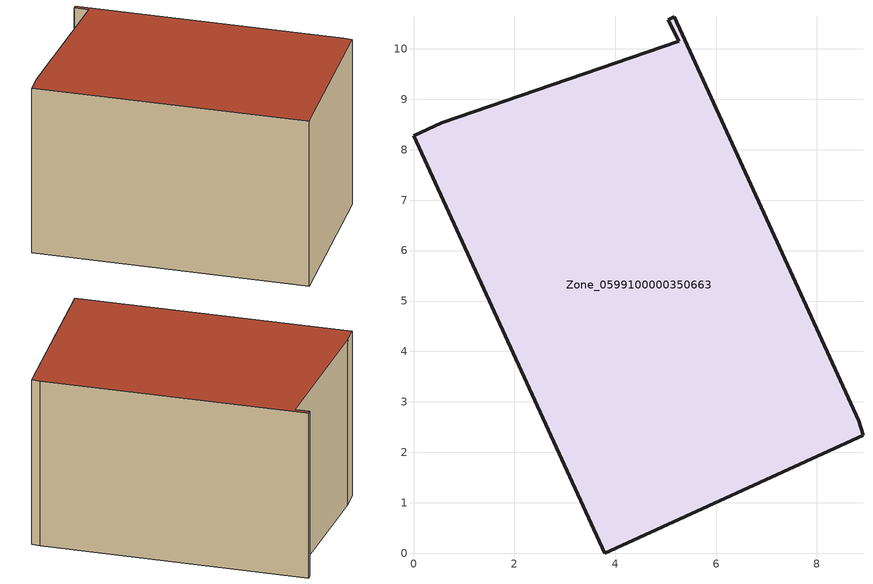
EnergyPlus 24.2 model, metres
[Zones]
Zone_0599100000350663
 floor ground (C_G): 5.17,10.63 8.83,2.63 8.91,2.34 3.79,0 0,8.28 0.56,8.53 5.26,10.15 5.05,10.58 z0
 wall outside (C_F): 8.83,2.63 5.17,10.63 5.05,10.58 5.26,10.15 0.56,8.53 0,8.28 3.79,0 8.91,2.34 8.83,2.63 z0:5.95
 roof outside (C_R): 5.05,10.58 5.26,10.15 0.56,8.53 0,8.28 3.79,0 8.91,2.34 8.83,2.63 5.17,10.63 z5.95
[BUILDING]
Pand.0599100000350663: North Axis=0; Terrain=City; Loads Convergence Tolerance Value=0.04; Temperature Convergence Tolerance Value=0.4; Solar Distribution=FullExterior; Maximum Number of Warmup Days=25; Minimum Number of Warmup Days=1
[Site:Location]
Rotterdam.The.Hague.AP_ZH_NLD Design_Conditions: Latitude=51.96; Longitude=4.45; Time Zone=1; Elevation=-4.5
[SITE:GROUNDTEMPERATURE:BUILDINGSURFACE]
18, 18, 18, 18, 18, 18, 18, 18, 18, 18, 18, 18
[MATERIAL] Thermal Absorptance=0.9; Solar Absorptance=0.7; Visible Absorptance=0.7
Name | Roughness | Thickness | Conductivity | Density | Specific Heat
G.TC.1992-2005 | MediumSmooth | 0.15 | 0.06 | 540 | 1210
F.TC.1992-2005 | Rough | 0.3 | 0.12 | 1920 | 840
R.TC.1992-2005 | MediumRough | 0.2 | 0.08 | 1500 | 1000
[CONSTRUCTION]
C_G: G.TC.1992-2005
C_F: F.TC.1992-2005
C_R: R.TC.1992-2005
[ZONE]
Zone_0599100000350663: Type=1; Multiplier=1; Ceiling Height=Autocalculate; Volume=Autocalculate; Floor Area=autocalculate; Part of Total Floor Area=Yes
[ZONEINFILTRATION:DESIGNFLOWRATE]
Infil_Zone_0599100000350663: Zone or ZoneList or Space or SpaceList=Zone_0599100000350663; Schedule=AlwaysOn; Design Flow Rate Calculation Method=Flow/Area; Flow Rate per Floor Area=0.0015; Constant Term Coefficient=1; Temperature Term Coefficient=0; Velocity Term Coefficient=0; Velocity Squared Term Coefficient=0
[HVACTEMPLATE:ZONE:IDEALLOADSAIRSYSTEM]
Zone_0599100000350663: Maximum Heating Supply Air Temperature=50; Minimum Cooling Supply Air Temperature=13; Maximum Heating Supply Air Humidity Ratio=0.0156; Minimum Cooling Supply Air Humidity Ratio=0.0077; Heating Limit=NoLimit; Cooling Limit=NoLimit; Dehumidification Control Type=ConstantSensibleHeatRatio; Cooling Sensible Heat Ratio=0.7; Dehumidification Setpoint=60; Humidification Control Type=None; Humidification Setpoint=30; Outdoor Air Method=None; Outdoor Air Flow Rate per Person=0.00944; Outdoor Air Flow Rate per Zone Floor Area=0; Outdoor Air Flow Rate per Zone=0; Demand Controlled Ventilation Type=None; Outdoor Air Economizer Type=NoEconomizer; Heat Recovery Type=None; Sensible Heat Recovery Effectiveness=0.7; Latent Heat Recovery Effectiveness=0.65
[ZONECONTROL:THERMOSTAT]
ThermostatControl_Zone_0599100000350663: Zone or ZoneList=Zone_0599100000350663; Control Type Schedule=DualSetpointControlType; Control 1=Thermostat_Zone_0599100000350663; Temperature Difference Between Cutout And Setpoint=0
[THERMOSTATSETPOINT:DUALSETPOINT]
Thermostat_Zone_0599100000350663: Heating Setpoint Temperature Schedule=HeatingSetpoint_Zone_0599100000350663; Cooling Setpoint Temperature Schedule=CoolingSetpoint_Zone_0599100000350663
[SCHEDULE:COMPACT]
HeatingSetpoint_Zone_0599100000350663: Through: 12/31, For: AllDays, Until: 24:00, 21
CoolingSetpoint_Zone_0599100000350663: Through: 12/31, For: AllDays, Until: 24:00, 24
DualSetpointControlType: Through: 12/31, For: AllDays, Until: 24:00, 4
AlwaysOn: Through: 12/31, For: AllDays, Until: 24:00, 1
